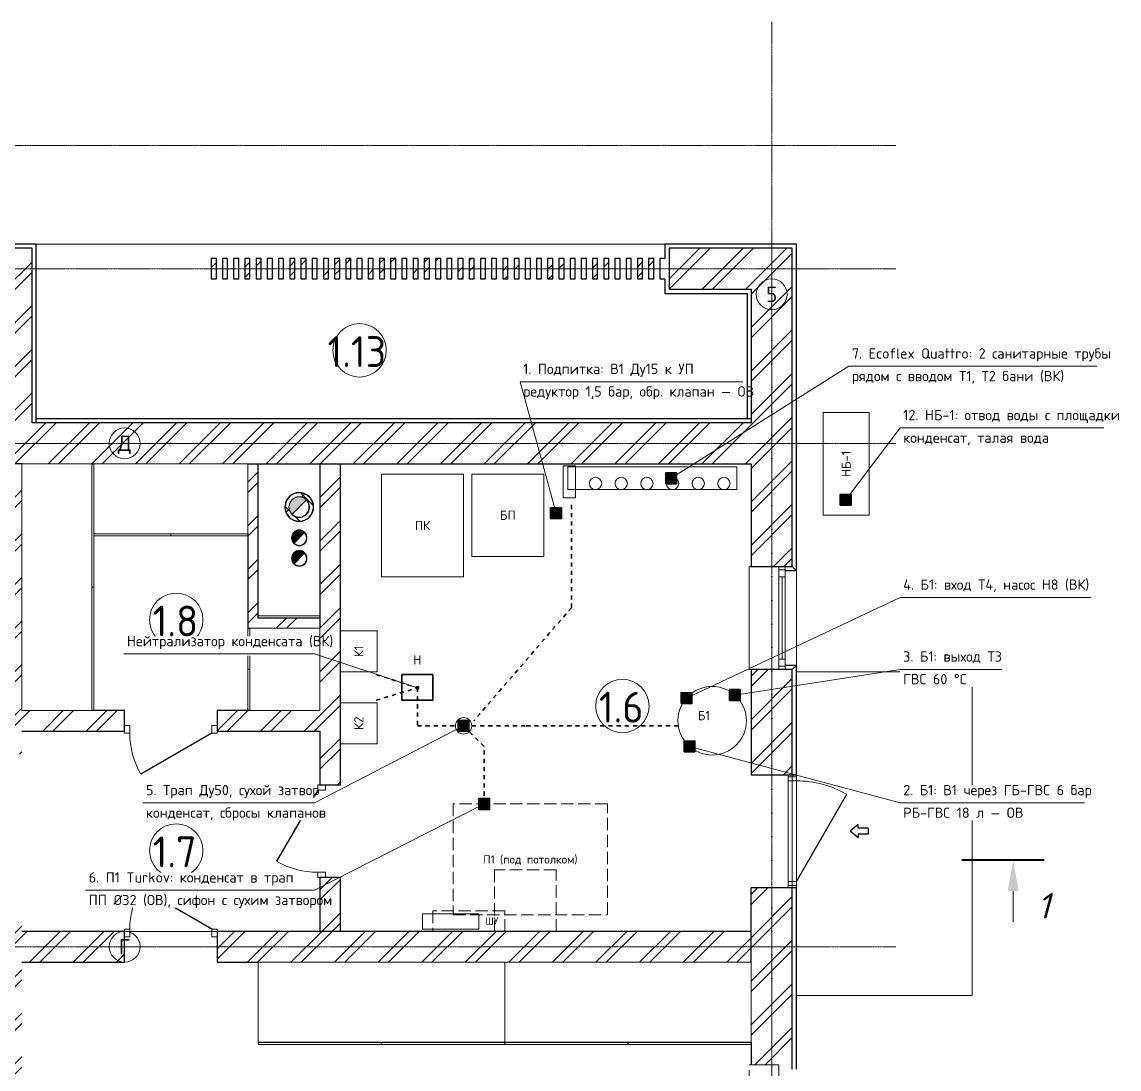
# Model space of a CAD drawing. Header units: millimetres. Extents: x -5016 to 63381, y -6019 to 88916.
# Drawn here: x 52700 to 63381, y 7710 to 17902 of the extents above; entities that cross this region are included whole.
import ezdxf
from ezdxf.enums import TextEntityAlignment as Align

# ---------------------------------------------------------------- set-up
doc = ezdxf.new("R2010")
doc.units = ezdxf.units.MM
for name, pattern in [('ОВ_ПУНКТ', [160, 80, -80]), ('ОВ_ШП', [460, 300, -80, 0, -80]), ('ОВ_ШТРИХ', [330, 240, -90]), ('Осевая 12-2-2', [16, 12, -2, 0, -2]), ('Пунктир 2-1_5', [3.5, 2, -1.5])]:
    doc.linetypes.add(name, pattern=pattern)
for name, color, linetype, lineweight in [('A-AREA-IDEN', 8, 'Continuous', 13), ('A-COLS', 8, 'Continuous', 13), ('A-DETL-GENF', 9, 'Continuous', 13), ('A-DOOR', 8, 'Continuous', 13), ('A-FLOR', 9, 'Continuous', 13), ('A-GLAZ', 8, 'Continuous', 13), ('A-WALL', 8, 'Continuous', 13), ('A-WALL-PATT', 8, 'Continuous', 13), ('G-ANNO-SYMB', 8, 'Continuous', 13), ('I-FURN', 9, 'Continuous', 13), ('S-GRID', 8, 'Continuous', 13), ('АР_подложка', 8, 'Continuous', 13), ('ОВ_выноски', 7, 'Continuous', 18), ('ОВ_марки', 7, 'Continuous', 18), ('ОВ_размеры', 7, 'Continuous', 13), ('ТЗ_ВК', 5, 'Continuous', 35), ('ТЗ_ВК_К', 30, 'Continuous', 35), ('ТЗ_контекст', 8, 'Continuous', 18)]:
    doc.layers.add(name, color=color, linetype=linetype, lineweight=lineweight)
doc.styles.add('GOST', font='isocpeur.ttf', dxfattribs={"width": 0.9})
doc.styles.add('GOST Common', font='GOST_Common.ttf', dxfattribs={"height": 300})
doc.styles.add('ISOCPEUR_I', font='isocpeui.ttf', dxfattribs={"height": 250})
pattern_1 = [(45, (0, 0), (-212.132, 212.132), []), (45, (0, 100), (-212.132, 212.132), [])]

# ---------------------------------------------------------------- blocks, each defined once
blk = doc.blocks.new('INT 19 Дверь межкомнатная одностворчатая - 900 х 2370 _800_ Глухое Л-НАР-1569038-Этаж 1 - Планировка')
at = {"layer": 'A-DOOR', "lineweight": 25}
blk.add_line((400, 170), (-293, 570), dxfattribs=at)
at = {"layer": 'A-DOOR'}
for p, q in [((-400, 170), (-450, 170)), ((-450, 170), (-450, 95)), ((-400, 95), (-400, 170)), ((400, 95), (400, 170)), ((400, 170), (450, 170)), ((450, 170), (450, 95)), ((-450, 95), (-400, 95)), ((450, 95), (400, 95))]:
    blk.add_line(p, q, dxfattribs=at)
blk.add_arc((400, 170), 800, 150, 180, dxfattribs=at)
blk = doc.blocks.new('INT 19 Дверь межкомнатная одностворчатая - 900 х 2370 _800_ Глухое Л-НАР-1569067-Этаж 1 - Планировка')
at = {"layer": 'A-DOOR', "lineweight": 25}
blk.add_line((400, 120), (-293, 520), dxfattribs=at)
at = {"layer": 'A-DOOR'}
for p, q in [((-400, 120), (-450, 120)), ((-450, 120), (-450, 45)), ((-400, 45), (-400, 120)), ((400, 45), (400, 120)), ((400, 120), (450, 120)), ((450, 120), (450, 45)), ((-450, 45), (-400, 45)), ((450, 45), (400, 45))]:
    blk.add_line(p, q, dxfattribs=at)
blk.add_arc((400, 120), 800, 150, 180, dxfattribs=at)
blk = doc.blocks.new('INT 18 Шкаф - INT 18 Шкаф-1611660-Этаж 1 - Планировка')
at = {"layer": 'I-FURN'}
for p, q in [((-400, 350), (400, 350)), ((-400, 350), (-400, -330)), ((400, -330), (400, 350)), ((400, -330), (-400, -330)), ((-398.5, -332), (-0.8, -332)), ((-398.5, -332), (-398.5, -350)), ((-0.8, -350), (-398.5, -350)), ((-0.8, -350), (-0.8, -332)), ((0.8, -332), (398.5, -332)), ((0.8, -332), (0.8, -350)), ((398.5, -350), (0.8, -350)), ((398.5, -350), (398.5, -332))]:
    blk.add_line(p, q, dxfattribs=at)
blk = doc.blocks.new('INT 18 Шкаф - INT 18 Шкаф-1564175-Этаж 1 - Планировка')
at = {"layer": 'I-FURN'}
for p, q in [((-1200, 350), (1200, 350)), ((-1200, 350), (-1200, -430)), ((1200, -430), (1200, 350)), ((1200, -430), (-1200, -430)), ((-1198.5, -432), (-0.8, -432)), ((-1198.5, -432), (-1198.5, -450)), ((-0.8, -450), (-1198.5, -450)), ((-0.8, -450), (-0.8, -432)), ((0.8, -432), (1198.5, -432)), ((0.8, -432), (0.8, -450)), ((1198.5, -450), (0.8, -450)), ((1198.5, -450), (1198.5, -432))]:
    blk.add_line(p, q, dxfattribs=at)
blk = doc.blocks.new('INT 19 Дверь входная одностворчатая с остеклением - 1100 х 2480 ОС-Сверху 2-1581826-Этаж 1 - Планировка')
at = {"layer": 'A-DOOR', "lineweight": 25}
for p, q in [((-30, 940), (-30, 842)), ((-30, 940), (0, 940)), ((0, 940), (30, 940)), ((30, 940), (30, 842)), ((-65, 842), (0, 764)), ((-30, 842), (-65, 842)), ((65, 842), (0, 764)), ((30, 842), (65, 842)), ((490, 240), (-359, 730))]:
    blk.add_line(p, q, dxfattribs=at)
at = {"layer": 'A-DOOR'}
for p, q in [((-550, 240), (-530, 240)), ((-550, 240), (-550, 160)), ((-530, 160), (-530, 240)), ((-530, 240), (-490, 240)), ((-530, 160), (-530, 240)), ((-490, 240), (490, 240)), ((-490, 240), (-490, 160)), ((530, 240), (490, 240)), ((490, 240), (490, 160)), ((530, 240), (550, 240)), ((530, 160), (530, 240)), ((530, 160), (530, 240)), ((550, 240), (550, 160)), ((-550, 160), (-530, 160)), ((-490, 160), (-530, 160)), ((-490, 160), (490, 160)), ((490, 160), (530, 160)), ((530, 160), (550, 160))]:
    blk.add_line(p, q, dxfattribs=at)
blk.add_arc((490, 240), 980, 150, 180, dxfattribs=at)
blk = doc.blocks.new('INT 20 Окно Прямоугольник 1ст - INT 20 Окно Прямоугольник 1ст 1000-3000h-1568821-Этаж 1 - Планировка')
at = {"layer": 'A-GLAZ'}
for p, q in [((460, 240), (-460, 240)), ((-500, 130), (-400, 130)), ((-470, 130), (-500, 130)), ((-470, 70), (-470, 130)), ((-400, 130), (-470, 130)), ((-470, 130), (-470, 70)), ((400, 130), (500, 130)), ((470, 130), (400, 130)), ((500, 130), (470, 130)), ((470, 130), (470, 70)), ((470, 70), (470, 130)), ((-500, 70), (-470, 70)), ((-400, 70), (-500, 70)), ((-470, 70), (-400, 70)), ((500, 70), (400, 70)), ((400, 70), (470, 70)), ((470, 70), (500, 70)), ((-500, -200), (-500, -220)), ((500, -220), (500, -200)), ((-500, -220), (500, -220))]:
    blk.add_line(p, q, dxfattribs=at)
blk = doc.blocks.new('INT 20 Откосы окон снаружи Прямоугольник - INT 20 Откосы окон снаружи Прямоугольник-1566574-Этаж 1 - Планировка')
at = {"layer": 'A-WALL', "lineweight": 25}
for p, q in [((-477, 30), (-477, -80)), ((443, -80), (443, 30))]:
    blk.add_line(p, q, dxfattribs=at)
blk = doc.blocks.new('INT 20 Створка - 05_ Правое поворотно-откидное-1566575-Этаж 1 - Планировка')
at = {"layer": 'A-GLAZ'}
for p, q in [((400, 30), (-400, 30)), ((-400, 30), (-400, -30)), ((400, 30), (-400, 30)), ((-400, 30), (-400, -30)), ((400, -30), (400, 30)), ((400, -30), (400, 30)), ((-400, 0), (400, 0)), ((-400, -30), (400, -30)), ((-400, -30), (400, -30))]:
    blk.add_line(p, q, dxfattribs=at)
blk = doc.blocks.new('INT 18 Шкаф - INT 18 Шкаф-1565127-Этаж 1 - Планировка')
at = {"layer": 'I-FURN'}
for p, q in [((-750, 350), (750, 350)), ((-750, 350), (-750, -330)), ((750, -330), (750, 350)), ((750, -330), (-750, -330)), ((-748.5, -332), (-0.8, -332)), ((-748.5, -332), (-748.5, -350)), ((-0.8, -350), (-748.5, -350)), ((-0.8, -350), (-0.8, -332)), ((0.8, -332), (748.5, -332)), ((0.8, -332), (0.8, -350)), ((748.5, -350), (0.8, -350)), ((748.5, -350), (748.5, -332))]:
    blk.add_line(p, q, dxfattribs=at)
blk = doc.blocks.new('INT 20 Подоконник - Подоконник внутри-1566579-Этаж 1 - Планировка')
at = {"layer": 'A-GLAZ'}
for p, q in [((-950, 0), (-950, -290)), ((850, 0), (-950, 0)), ((850, -290), (850, 0)), ((-900, -290), (800, -290))]:
    blk.add_line(p, q, dxfattribs=at)
blk = doc.blocks.new('INT 19 Дверь межкомнатная одностворчатая - 900 х 2370 _800_ Глухое П-НАР-1569071-Этаж 1 - Планировка')
at = {"layer": 'A-DOOR', "lineweight": 25}
blk.add_line((-400, 120), (293, 520), dxfattribs=at)
at = {"layer": 'A-DOOR'}
for p, q in [((-400, 120), (-450, 120)), ((-450, 120), (-450, 45)), ((-400, 45), (-400, 120)), ((400, 45), (400, 120)), ((400, 120), (450, 120)), ((450, 120), (450, 45)), ((-450, 45), (-400, 45)), ((450, 45), (400, 45))]:
    blk.add_line(p, q, dxfattribs=at)
blk.add_arc((-400, 120), 800, 360, 30, dxfattribs=at)
blk = doc.blocks.new('INT 18 Шкаф - INT 18 Шкаф-1565469-Этаж 1 - Планировка')
at = {"layer": 'I-FURN'}
for p, q in [((-1200, 330), (-1200, -350)), ((-1200, 330), (1200, 330)), ((-1198.5, 350), (-1198.5, 332)), ((-0.8, 332), (-1198.5, 332)), ((-520, 350), (-0.8, 350)), ((-0.8, 332), (-0.8, 350)), ((0.8, 350), (1198.5, 350)), ((0.8, 350), (0.8, 332)), ((1198.5, 332), (0.8, 332)), ((1198.5, 332), (1198.5, 350)), ((1200, -350), (1200, 330)), ((1200, -350), (-1200, -350))]:
    blk.add_line(p, q, dxfattribs=at)
blk = doc.blocks.new('Разрез - Номер сзади-3578-Этаж 1 - Планировка')
at = {"layer": 'G-ANNO-SYMB'}
blk.add_hatch(color=256, dxfattribs=at).paths.add_polyline_path([(2.47, -3), (3, 0), (3.53, -3)])
at = {"layer": 'G-ANNO-SYMB', "lineweight": 40}
blk.add_line((0, 0), (8, 0), dxfattribs=at)
at = {"layer": 'G-ANNO-SYMB'}
blk.add_line((3, -3), (3, -6), dxfattribs=at)
blk = doc.blocks.new('INT Марка помещения - Номер помещения _ Площадь _ Имя-1615504-Этаж 1 - Планировка')
at = {"layer": 'A-AREA-IDEN'}
for start, end in [(360, 180), (180, 360)]:
    blk.add_arc((0, 0), 2.6, start, end, dxfattribs=at)
blk = doc.blocks.new('АР_plan1')
at = {"layer": 'A-COLS'}
h = blk.add_hatch(dxfattribs=at)
h.set_pattern_fill('FP_3', color=256, style=0, pattern_type=2)
h.set_pattern_definition([(45, (0, 0), (-141.4214, 141.4214), []), (135, (0, 0), (-141.4214, -141.4214), [])])
h.paths.add_polyline_path([(17568, 17715), (17607, 17720), (17643, 17737), (17672, 17762), (17694, 17795), (17705, 17833), (17705, 17872), (17693, 17911), (17672, 17943), (17643, 17969), (17607, 17985), (17568, 17991), (17529, 17985), (17494, 17969), (17464, 17943), (17443, 17910), (17432, 17872), (17432, 17833), (17443, 17795), (17464, 17762), (17494, 17737), (17529, 17720)])
h.paths.add_polyline_path([(17568, 17753), (17534, 17759), (17504, 17776), (17482, 17803), (17472, 17827), (17468, 17853), (17472, 17879), (17482, 17903), (17497, 17923), (17518, 17939), (17542, 17949), (17568, 17953), (17594, 17949), (17618, 17939), (17638, 17923), (17655, 17903), (17667, 17870), (17667, 17835), (17655, 17803), (17632, 17776), (17602, 17759)])
at = {"layer": 'A-DETL-GENF'}
for points in [[(17497, 17782), (17639, 17923), (17618, 17939), (17594, 17949), (17568, 17953), (17542, 17949), (17518, 17939), (17497, 17923), (17482, 17903), (17472, 17879), (17468, 17853), (17472, 17827), (17482, 17803)], [(17517, 17501), (17620, 17604), (17605, 17616), (17587, 17623), (17568, 17626), (17549, 17623), (17532, 17616), (17517, 17604), (17505, 17589), (17498, 17572), (17495, 17553), (17498, 17534), (17505, 17516)], [(17517, 17301), (17620, 17404), (17605, 17416), (17587, 17423), (17568, 17426), (17549, 17423), (17532, 17416), (17517, 17404), (17504, 17386), (17498, 17372), (17495, 17353), (17498, 17334), (17505, 17316)]]:
    blk.add_hatch(color=256, dxfattribs=at).paths.add_polyline_path(points)
at = {"layer": 'A-WALL-PATT', "lineweight": 9}
h = blk.add_hatch(dxfattribs=at)
h.set_pattern_fill('FP_1', color=256, style=0, pattern_type=2)
h.set_pattern_definition(pattern_1)
h.paths.add_polyline_path([(14930, 19973), (14968, 19973), (14968, 20373), (14428, 20373), (14428, 19973), (14568, 19973)])
h.paths.add_polyline_path([(11868, 19973), (12008, 19973), (12008, 20373), (11868, 20373), (11868, 20243)])
h = blk.add_hatch(dxfattribs=at)
h.set_pattern_fill('FP_1', color=256, style=0, pattern_type=2)
h.set_pattern_definition(pattern_1)
h.paths.add_polyline_path([(21968, 19973), (22368, 19973), (22368, 20373), (21168, 20373), (21168, 19973)])
h = blk.add_hatch(dxfattribs=at)
h.set_pattern_fill('FP_1', color=256, style=0, pattern_type=2)
h.set_pattern_definition(pattern_1)
h.paths.add_polyline_path([(16711, 20073), (16761, 20073), (16761, 20273), (16711, 20273)])
h = blk.add_hatch(dxfattribs=at)
h.set_pattern_fill('FP_1', color=256, style=0, pattern_type=2)
h.set_pattern_definition(pattern_1)
h.paths.add_polyline_path([(16820, 20073), (16870, 20073), (16870, 20273), (16820, 20273)])
h = blk.add_hatch(dxfattribs=at)
h.set_pattern_fill('FP_1', color=256, style=0, pattern_type=2)
h.set_pattern_definition(pattern_1)
h.paths.add_polyline_path([(17038, 20073), (17088, 20073), (17088, 20273), (17038, 20273)])
h = blk.add_hatch(dxfattribs=at)
h.set_pattern_fill('FP_1', color=256, style=0, pattern_type=2)
h.set_pattern_definition(pattern_1)
h.paths.add_polyline_path([(17148, 20073), (17198, 20073), (17198, 20273), (17148, 20273)])
h = blk.add_hatch(dxfattribs=at)
h.set_pattern_fill('FP_1', color=256, style=0, pattern_type=2)
h.set_pattern_definition(pattern_1)
h.paths.add_polyline_path([(17257, 20073), (17307, 20073), (17307, 20273), (17257, 20273)])
h = blk.add_hatch(dxfattribs=at)
h.set_pattern_fill('FP_1', color=256, style=0, pattern_type=2)
h.set_pattern_definition(pattern_1)
h.paths.add_polyline_path([(17475, 20073), (17525, 20073), (17525, 20273), (17475, 20273)])
h = blk.add_hatch(dxfattribs=at)
h.set_pattern_fill('FP_1', color=256, style=0, pattern_type=2)
h.set_pattern_definition(pattern_1)
h.paths.add_polyline_path([(17584, 20073), (17634, 20073), (17634, 20273), (17584, 20273)])
h = blk.add_hatch(dxfattribs=at)
h.set_pattern_fill('FP_1', color=256, style=0, pattern_type=2)
h.set_pattern_definition(pattern_1)
h.paths.add_polyline_path([(17693, 20073), (17743, 20073), (17743, 20273), (17693, 20273)])
h = blk.add_hatch(dxfattribs=at)
h.set_pattern_fill('FP_1', color=256, style=0, pattern_type=2)
h.set_pattern_definition(pattern_1)
h.paths.add_polyline_path([(17803, 20073), (17853, 20073), (17853, 20273), (17803, 20273)])
h = blk.add_hatch(dxfattribs=at)
h.set_pattern_fill('FP_1', color=256, style=0, pattern_type=2)
h.set_pattern_definition(pattern_1)
h.paths.add_polyline_path([(17912, 20073), (17962, 20073), (17962, 20273), (17912, 20273)])
h = blk.add_hatch(dxfattribs=at)
h.set_pattern_fill('FP_1', color=256, style=0, pattern_type=2)
h.set_pattern_definition(pattern_1)
h.paths.add_polyline_path([(18021, 20073), (18071, 20073), (18071, 20273), (18021, 20273)])
h = blk.add_hatch(dxfattribs=at)
h.set_pattern_fill('FP_1', color=256, style=0, pattern_type=2)
h.set_pattern_definition(pattern_1)
h.paths.add_polyline_path([(18130, 20073), (18180, 20073), (18180, 20273), (18130, 20273)])
h = blk.add_hatch(dxfattribs=at)
h.set_pattern_fill('FP_1', color=256, style=0, pattern_type=2)
h.set_pattern_definition(pattern_1)
h.paths.add_polyline_path([(18239, 20073), (18289, 20073), (18289, 20273), (18239, 20273)])
h = blk.add_hatch(dxfattribs=at)
h.set_pattern_fill('FP_1', color=256, style=0, pattern_type=2)
h.set_pattern_definition(pattern_1)
h.paths.add_polyline_path([(18349, 20073), (18399, 20073), (18399, 20273), (18349, 20273)])
h = blk.add_hatch(dxfattribs=at)
h.set_pattern_fill('FP_1', color=256, style=0, pattern_type=2)
h.set_pattern_definition(pattern_1)
h.paths.add_polyline_path([(18458, 20073), (18508, 20073), (18508, 20273), (18458, 20273)])
h = blk.add_hatch(dxfattribs=at)
h.set_pattern_fill('FP_1', color=256, style=0, pattern_type=2)
h.set_pattern_definition(pattern_1)
h.paths.add_polyline_path([(18567, 20073), (18617, 20073), (18617, 20273), (18567, 20273)])
h = blk.add_hatch(dxfattribs=at)
h.set_pattern_fill('FP_1', color=256, style=0, pattern_type=2)
h.set_pattern_definition(pattern_1)
h.paths.add_polyline_path([(18676, 20073), (18726, 20073), (18726, 20273), (18676, 20273)])
h = blk.add_hatch(dxfattribs=at)
h.set_pattern_fill('FP_1', color=256, style=0, pattern_type=2)
h.set_pattern_definition(pattern_1)
h.paths.add_polyline_path([(18785, 20073), (18835, 20073), (18835, 20273), (18785, 20273)])
h = blk.add_hatch(dxfattribs=at)
h.set_pattern_fill('FP_1', color=256, style=0, pattern_type=2)
h.set_pattern_definition(pattern_1)
h.paths.add_polyline_path([(18895, 20073), (18945, 20073), (18945, 20273), (18895, 20273)])
h = blk.add_hatch(dxfattribs=at)
h.set_pattern_fill('FP_1', color=256, style=0, pattern_type=2)
h.set_pattern_definition(pattern_1)
h.paths.add_polyline_path([(19113, 20073), (19163, 20073), (19163, 20273), (19113, 20273)])
h = blk.add_hatch(dxfattribs=at)
h.set_pattern_fill('FP_1', color=256, style=0, pattern_type=2)
h.set_pattern_definition(pattern_1)
h.paths.add_polyline_path([(19222, 20073), (19272, 20073), (19272, 20273), (19222, 20273)])
h = blk.add_hatch(dxfattribs=at)
h.set_pattern_fill('FP_1', color=256, style=0, pattern_type=2)
h.set_pattern_definition(pattern_1)
h.paths.add_polyline_path([(19331, 20073), (19381, 20073), (19381, 20273), (19331, 20273)])
h = blk.add_hatch(dxfattribs=at)
h.set_pattern_fill('FP_1', color=256, style=0, pattern_type=2)
h.set_pattern_definition(pattern_1)
h.paths.add_polyline_path([(19550, 20073), (19600, 20073), (19600, 20273), (19550, 20273)])
h = blk.add_hatch(dxfattribs=at)
h.set_pattern_fill('FP_1', color=256, style=0, pattern_type=2)
h.set_pattern_definition(pattern_1)
h.paths.add_polyline_path([(19659, 20073), (19709, 20073), (19709, 20273), (19659, 20273)])
h = blk.add_hatch(dxfattribs=at)
h.set_pattern_fill('FP_1', color=256, style=0, pattern_type=2)
h.set_pattern_definition(pattern_1)
h.paths.add_polyline_path([(19768, 20073), (19818, 20073), (19818, 20273), (19768, 20273)])
h = blk.add_hatch(dxfattribs=at)
h.set_pattern_fill('FP_1', color=256, style=0, pattern_type=2)
h.set_pattern_definition(pattern_1)
h.paths.add_polyline_path([(19986, 20073), (20036, 20073), (20036, 20273), (19986, 20273)])
h = blk.add_hatch(dxfattribs=at)
h.set_pattern_fill('FP_1', color=256, style=0, pattern_type=2)
h.set_pattern_definition(pattern_1)
h.paths.add_polyline_path([(20096, 20073), (20146, 20073), (20146, 20273), (20096, 20273)])
h = blk.add_hatch(dxfattribs=at)
h.set_pattern_fill('FP_1', color=256, style=0, pattern_type=2)
h.set_pattern_definition(pattern_1)
h.paths.add_polyline_path([(20205, 20073), (20255, 20073), (20255, 20273), (20205, 20273)])
h = blk.add_hatch(dxfattribs=at)
h.set_pattern_fill('FP_1', color=256, style=0, pattern_type=2)
h.set_pattern_definition(pattern_1)
h.paths.add_polyline_path([(20423, 20073), (20473, 20073), (20473, 20273), (20423, 20273)])
h = blk.add_hatch(dxfattribs=at)
h.set_pattern_fill('FP_1', color=256, style=0, pattern_type=2)
h.set_pattern_definition(pattern_1)
h.paths.add_polyline_path([(20532, 20073), (20582, 20073), (20582, 20273), (20532, 20273)])
h = blk.add_hatch(dxfattribs=at)
h.set_pattern_fill('FP_1', color=256, style=0, pattern_type=2)
h.set_pattern_definition(pattern_1)
h.paths.add_polyline_path([(20641, 20073), (20691, 20073), (20691, 20273), (20641, 20273)])
h = blk.add_hatch(dxfattribs=at)
h.set_pattern_fill('FP_1', color=256, style=0, pattern_type=2)
h.set_pattern_definition(pattern_1)
h.paths.add_polyline_path([(20860, 20073), (20910, 20073), (20910, 20273), (20860, 20273)])
h = blk.add_hatch(dxfattribs=at)
h.set_pattern_fill('FP_1', color=256, style=0, pattern_type=2)
h.set_pattern_definition(pattern_1)
h.paths.add_polyline_path([(20969, 20073), (21019, 20073), (21019, 20273), (20969, 20273)])
h = blk.add_hatch(dxfattribs=at)
h.set_pattern_fill('FP_1', color=256, style=0, pattern_type=2)
h.set_pattern_definition(pattern_1)
h.paths.add_polyline_path([(14568, 18673), (14968, 18673), (14968, 19973), (14568, 19973)])
h = blk.add_hatch(dxfattribs=at)
h.set_pattern_fill('FP_1', color=256, style=0, pattern_type=2)
h.set_pattern_definition(pattern_1)
h.paths.add_polyline_path([(22368, 18673), (22368, 19973), (21968, 19973), (21968, 18673), (22150, 18673)])
h = blk.add_hatch(dxfattribs=at)
h.set_pattern_fill('FP_1', color=256, style=0, pattern_type=2)
h.set_pattern_definition(pattern_1)
h.paths.add_polyline_path([(21968, 18273), (21968, 18673), (14568, 18673), (14568, 18273), (20706, 18273)])
h = blk.add_hatch(dxfattribs=at)
h.set_pattern_fill('FP_1', color=256, style=0, pattern_type=2)
h.set_pattern_definition(pattern_1)
h.paths.add_polyline_path([(21968, 5973), (22368, 5973), (22368, 7013), (22298, 7013), (22298, 8733), (22368, 8733), (22368, 10663), (22298, 10663), (22298, 12383), (22368, 12383), (22368, 14148), (21968, 14148), (21968, 12423), (22238, 12423), (22238, 10623), (21968, 10623), (21968, 8773), (22238, 8773), (22238, 6973), (21968, 6973), (21968, 6100)])
h.paths.add_polyline_path([(22368, 15248), (22368, 16273), (21968, 16273), (21968, 15248)])
h.paths.add_polyline_path([(21968, 17273), (22368, 17273), (22368, 18673), (21968, 18673), (21968, 18173)])
h = blk.add_hatch(dxfattribs=at)
h.set_pattern_fill('FP_1', color=256, style=0, pattern_type=2)
h.set_pattern_definition(pattern_1)
h.paths.add_polyline_path([(14868, 5973), (14868, 7373), (14568, 7373), (14568, 5973)])
h.paths.add_polyline_path([(14868, 8273), (14868, 13948), (14568, 13948), (14568, 8273)])
h.paths.add_polyline_path([(14568, 15448), (14868, 15448), (14868, 18273), (14568, 18273), (14568, 15873)])
h = blk.add_hatch(dxfattribs=at)
h.set_pattern_fill('FP_1', color=256, style=0, pattern_type=2)
h.set_pattern_definition(pattern_1)
h.paths.add_polyline_path([(17168, 16673), (17168, 18273), (17068, 18273), (17068, 16673), (17088, 16673)])
h = blk.add_hatch(dxfattribs=at)
h.set_pattern_fill('FP_1', color=256, style=0, pattern_type=2)
h.set_pattern_definition(pattern_1)
h.paths.add_polyline_path([(17968, 13723), (17968, 14248), (17768, 14248), (17768, 13723), (17818, 13723)])
h.paths.add_polyline_path([(17768, 15148), (17968, 15148), (17968, 18273), (17768, 18273), (17768, 15673)])
h = blk.add_hatch(dxfattribs=at)
h.set_pattern_fill('FP_1', color=256, style=0, pattern_type=2)
h.set_pattern_definition(pattern_1)
h.paths.add_polyline_path([(17168, 16773), (17168, 16673), (17768, 16673), (17768, 16773)])
h = blk.add_hatch(dxfattribs=at)
h.set_pattern_fill('FP_1', color=256, style=0, pattern_type=2)
h.set_pattern_definition(pattern_1)
h.paths.add_polyline_path([(17768, 15673), (17768, 15873), (16768, 15873), (16768, 15673), (17088, 15673)])
h.paths.add_polyline_path([(15868, 15673), (15868, 15873), (14868, 15873), (14868, 15673), (15548, 15673)])
h = blk.add_hatch(dxfattribs=at)
h.set_pattern_fill('FP_1', color=256, style=0, pattern_type=2)
h.set_pattern_definition(pattern_1)
h.paths.add_polyline_path([(21968, 13423), (21968, 13723), (16768, 13723), (16768, 13423), (20706, 13423)])
h.paths.add_polyline_path([(15868, 13423), (15868, 13723), (14868, 13723), (14868, 13423), (14930, 13423)])
at = {"layer": 'A-COLS', "lineweight": 25}
for centre, radius, start, end in [((17568, 17853), 140, 90, 270), ((17568, 17853), 138, 90, 270), ((17568, 17853), 138, 90, 270), ((17568, 17853), 100, 107.977, 113.3546), ((17568, 17853), 100, 107.977, 113.3546), ((17568, 17853), 140, 270, 90), ((17568, 17853), 138, 270, 90), ((17568, 17853), 138, 270, 90), ((17568, 17853), 100, 66.6454, 72.023), ((17568, 17853), 100, 66.6454, 72.023), ((17568, 17853), 100, 167.977, 173.3546), ((17568, 17853), 100, 167.977, 173.3546), ((17568, 17853), 100, 186.6454, 192.023), ((17568, 17853), 100, 186.6454, 192.023), ((17568, 17853), 100, 126.6454, 132.023), ((17568, 17853), 100, 126.6454, 132.023), ((17568, 17853), 100, 270, 44.9617), ((17568, 17853), 100, 270, 44.9617), ((17568, 17853), 98, 270, 44.232), ((17568, 17853), 100, 47.977, 53.3546), ((17568, 17853), 100, 47.977, 53.3546), ((17568, 17853), 100, 224.9617, 270), ((17568, 17853), 100, 224.9617, 270), ((17568, 17853), 98, 224.9617, 270), ((17568, 17553), 75, 90, 270), ((17568, 17553), 75, 270, 90), ((17568, 17553), 73, 154.9712, 160.0288), ((17568, 17553), 73, 199.9712, 205.0288), ((17568, 17553), 73, 109.9712, 115.0288), ((17568, 17553), 73, 270, 45), ((17568, 17553), 73, 64.9712, 70.0288), ((17568, 17353), 75, 90, 270), ((17568, 17553), 73, 225, 270), ((17568, 17353), 73, 109.9712, 115.0288), ((17568, 17353), 75, 270, 90), ((17568, 17353), 73, 64.9712, 70.0288), ((17568, 17353), 73, 154.9712, 160.0288), ((17568, 17353), 73, 199.9712, 205.0288), ((17568, 17353), 73, 270, 45), ((17568, 17353), 73, 225, 270)]:
    blk.add_arc(centre, radius, start, end, dxfattribs=at)
at = {"layer": 'A-DETL-GENF'}
for p, q in [((17497, 17782), (17639, 17923)), ((17517, 17501), (17620, 17604)), ((17517, 17301), (17620, 17404))]:
    blk.add_line(p, q, dxfattribs=at)
for centre, radius in [((17568, 17853), 100), ((17568, 17553), 73), ((17568, 17353), 73)]:
    blk.add_arc(centre, radius, 45, 225, dxfattribs=at)
at = {"layer": 'A-FLOR'}
for p, q in [((21128, 20413), (15008, 20413)), ((24118, 16248), (22408, 16248)), ((24118, 13098), (24118, 16248)), ((15868, 13723), (16768, 13723)), ((22408, 13098), (24118, 13098))]:
    blk.add_line(p, q, dxfattribs=at)
at = {"layer": 'A-WALL', "lineweight": 25}
for p, q in [((15008, 20413), (14388, 20413)), ((15008, 18673), (15008, 20413)), ((21128, 20413), (21128, 20273)), ((22408, 20413), (21128, 20413)), ((22408, 17233), (22408, 20413)), ((14968, 20373), (14428, 20373)), ((14968, 18673), (14968, 20373)), ((22368, 20373), (21168, 20373)), ((21168, 20373), (21168, 19973)), ((22368, 17273), (22368, 20373)), ((16711, 20273), (16711, 20073)), ((16761, 20273), (16711, 20273)), ((16761, 20073), (16761, 20273)), ((16820, 20273), (16820, 20073)), ((16870, 20273), (16820, 20273)), ((16870, 20073), (16870, 20273)), ((16929, 20273), (16929, 20073)), ((16979, 20273), (16929, 20273)), ((16979, 20073), (16979, 20273)), ((17038, 20273), (17038, 20073)), ((17088, 20273), (17038, 20273)), ((17088, 20073), (17088, 20273)), ((17148, 20273), (17148, 20073)), ((17198, 20273), (17148, 20273)), ((17198, 20073), (17198, 20273)), ((17257, 20273), (17257, 20073)), ((17307, 20273), (17257, 20273)), ((17307, 20073), (17307, 20273)), ((17366, 20273), (17366, 20073)), ((17416, 20273), (17366, 20273)), ((17416, 20073), (17416, 20273)), ((17475, 20273), (17475, 20073)), ((17525, 20273), (17475, 20273)), ((17525, 20073), (17525, 20273)), ((17584, 20273), (17584, 20073)), ((17634, 20273), (17584, 20273)), ((17634, 20073), (17634, 20273)), ((17693, 20273), (17693, 20073)), ((17743, 20273), (17693, 20273)), ((17743, 20073), (17743, 20273)), ((17803, 20273), (17803, 20073)), ((17853, 20273), (17803, 20273)), ((17853, 20073), (17853, 20273)), ((17912, 20273), (17912, 20073)), ((17962, 20273), (17912, 20273)), ((17962, 20073), (17962, 20273)), ((18021, 20273), (18021, 20073)), ((18071, 20273), (18021, 20273)), ((18071, 20073), (18071, 20273)), ((18130, 20273), (18130, 20073)), ((18180, 20273), (18130, 20273)), ((18180, 20073), (18180, 20273)), ((18239, 20273), (18239, 20073)), ((18289, 20273), (18239, 20273)), ((18289, 20073), (18289, 20273)), ((18349, 20273), (18349, 20073)), ((18399, 20273), (18349, 20273)), ((18399, 20073), (18399, 20273)), ((18458, 20273), (18458, 20073)), ((18508, 20273), (18458, 20273)), ((18508, 20073), (18508, 20273)), ((18567, 20273), (18567, 20073)), ((18617, 20273), (18567, 20273)), ((18617, 20073), (18617, 20273)), ((18676, 20273), (18676, 20073)), ((18726, 20273), (18676, 20273)), ((18726, 20073), (18726, 20273)), ((18785, 20273), (18785, 20073)), ((18835, 20273), (18785, 20273)), ((18835, 20073), (18835, 20273)), ((18895, 20273), (18895, 20073)), ((18945, 20273), (18895, 20273)), ((18945, 20073), (18945, 20273)), ((19004, 20273), (19004, 20073)), ((19054, 20273), (19004, 20273)), ((19054, 20073), (19054, 20273)), ((19113, 20273), (19113, 20073)), ((19163, 20273), (19113, 20273)), ((19163, 20073), (19163, 20273)), ((19222, 20273), (19222, 20073)), ((19272, 20273), (19222, 20273)), ((19272, 20073), (19272, 20273)), ((19331, 20273), (19331, 20073)), ((19381, 20273), (19331, 20273)), ((19381, 20073), (19381, 20273)), ((19440, 20273), (19440, 20073)), ((19490, 20273), (19440, 20273)), ((19490, 20073), (19490, 20273)), ((19550, 20273), (19550, 20073)), ((19600, 20273), (19550, 20273)), ((19600, 20073), (19600, 20273)), ((19659, 20273), (19659, 20073)), ((19709, 20273), (19659, 20273)), ((19709, 20073), (19709, 20273)), ((19768, 20273), (19768, 20073)), ((19818, 20273), (19768, 20273)), ((19818, 20073), (19818, 20273)), ((19877, 20273), (19877, 20073)), ((19927, 20273), (19877, 20273)), ((19927, 20073), (19927, 20273)), ((19986, 20273), (19986, 20073)), ((20036, 20273), (19986, 20273)), ((20036, 20073), (20036, 20273)), ((20096, 20273), (20096, 20073)), ((20146, 20273), (20096, 20273)), ((20146, 20073), (20146, 20273)), ((20205, 20273), (20205, 20073)), ((20255, 20273), (20205, 20273)), ((20255, 20073), (20255, 20273)), ((20314, 20273), (20314, 20073)), ((20364, 20273), (20314, 20273)), ((20364, 20073), (20364, 20273)), ((20423, 20273), (20423, 20073)), ((20473, 20273), (20423, 20273)), ((20473, 20073), (20473, 20273)), ((20532, 20273), (20532, 20073)), ((20582, 20273), (20532, 20273)), ((20582, 20073), (20582, 20273)), ((20641, 20273), (20641, 20073)), ((20691, 20273), (20641, 20273)), ((20691, 20073), (20691, 20273)), ((20751, 20273), (20751, 20073)), ((20801, 20273), (20751, 20273)), ((20801, 20073), (20801, 20273)), ((20860, 20273), (20860, 20073)), ((20910, 20273), (20860, 20273)), ((20910, 20073), (20910, 20273)), ((20969, 20273), (20969, 20073)), ((21019, 20273), (20969, 20273)), ((21019, 20073), (21019, 20273)), ((21078, 20273), (21078, 20073)), ((21128, 20273), (21078, 20273)), ((16711, 20073), (16761, 20073)), ((16820, 20073), (16870, 20073)), ((16929, 20073), (16979, 20073)), ((17038, 20073), (17088, 20073)), ((17148, 20073), (17198, 20073)), ((17257, 20073), (17307, 20073)), ((17366, 20073), (17416, 20073)), ((17475, 20073), (17525, 20073)), ((17584, 20073), (17634, 20073)), ((17693, 20073), (17743, 20073)), ((17803, 20073), (17853, 20073)), ((17912, 20073), (17962, 20073)), ((18021, 20073), (18071, 20073)), ((18130, 20073), (18180, 20073)), ((18239, 20073), (18289, 20073)), ((18349, 20073), (18399, 20073)), ((18458, 20073), (18508, 20073)), ((18567, 20073), (18617, 20073)), ((18676, 20073), (18726, 20073)), ((18785, 20073), (18835, 20073)), ((18895, 20073), (18945, 20073)), ((19004, 20073), (19054, 20073)), ((19113, 20073), (19163, 20073)), ((19222, 20073), (19272, 20073)), ((19331, 20073), (19381, 20073)), ((19440, 20073), (19490, 20073)), ((19550, 20073), (19600, 20073)), ((19659, 20073), (19709, 20073)), ((19768, 20073), (19818, 20073)), ((19877, 20073), (19927, 20073)), ((19986, 20073), (20036, 20073)), ((20096, 20073), (20146, 20073)), ((20205, 20073), (20255, 20073)), ((20314, 20073), (20364, 20073)), ((20423, 20073), (20473, 20073)), ((20532, 20073), (20582, 20073)), ((20641, 20073), (20691, 20073)), ((20751, 20073), (20801, 20073)), ((20860, 20073), (20910, 20073)), ((20969, 20073), (21019, 20073)), ((21078, 20073), (21128, 20073)), ((21128, 20073), (21128, 19933)), ((21128, 19933), (21928, 19933)), ((21168, 19973), (21968, 19973)), ((21928, 19933), (21928, 18713)), ((21968, 19973), (21968, 18673)), ((21968, 18713), (15008, 18713)), ((21968, 18673), (14968, 18673)), ((14868, 18273), (14568, 18273)), ((15548, 18273), (15568, 18273)), ((17068, 18273), (21968, 18273)), ((17168, 16773), (17168, 18273)), ((17768, 18273), (17768, 16673)), ((17968, 15148), (17968, 18273)), ((21968, 18273), (21968, 17273)), ((17068, 17593), (17068, 16673)), ((21968, 17273), (22368, 17273)), ((22368, 17273), (22408, 17233)), ((17768, 16773), (17168, 16773)), ((17068, 16673), (17088, 16673)), ((21968, 16273), (21968, 15248)), ((22368, 16273), (21968, 16273)), ((22408, 16313), (22368, 16273)), ((22368, 15248), (22368, 16273)), ((22408, 15248), (22408, 16313)), ((15868, 15873), (15548, 15873)), ((15868, 15673), (15868, 15873)), ((17088, 15873), (16768, 15873)), ((16768, 15873), (16768, 15673)), ((14868, 15673), (15868, 15673)), ((16768, 15673), (17768, 15673)), ((17768, 15673), (17768, 15148)), ((21968, 15248), (22408, 15248)), ((17768, 15148), (17968, 15148)), ((17968, 14248), (17768, 14248)), ((17768, 14248), (17768, 13723)), ((17968, 13723), (17968, 14248)), ((22408, 14148), (21968, 14148)), ((21968, 13423), (21968, 14148)), ((22368, 12383), (22368, 14148)), ((22408, 12383), (22408, 14148)), ((15868, 13723), (14868, 13723)), ((15868, 13423), (15868, 13723)), ((21968, 13723), (16768, 13723)), ((16768, 13723), (16768, 13423)), ((14868, 13423), (15868, 13423)), ((16768, 13423), (17168, 13423)), ((21968, 12643), (21968, 12423))]:
    blk.add_line(p, q, dxfattribs=at)
at = {"layer": 'A-WALL'}
for p, q in [((22328, 15248), (22328, 14148)), ((22368, 15248), (22368, 14148)), ((22408, 15248), (22408, 14148))]:
    blk.add_line(p, q, dxfattribs=at)
at = {"layer": 'G-ANNO-SYMB', "linetype": 'Пунктир 2-1_5'}
blk.add_line((24518, 14415), (24819, 14415), dxfattribs=at)
at = {"layer": 'S-GRID', "color": 251, "linetype": 'Осевая 12-2-2', "true_color": 0x646464}
for p, q in [((22168, 22575), (22168, -1346)), ((23376, 21373), (-1176, 21373)), ((23376, 20173), (-1176, 20173)), ((23376, 18473), (-1176, 18473)), ((23376, 13573), (-1176, 13573))]:
    blk.add_line(p, q, dxfattribs=at)
at = {"layer": 'A-AREA-IDEN', "xscale": 99.99999999999993, "yscale": 99.99999999999993, "zscale": 99.99999999999993}
for p in [(18155, 19378), (16370, 16755), (20714, 15916), (16370, 14509)]:
    blk.add_blockref('INT Марка помещения - Номер помещения _ Площадь _ Имя-1615504-Этаж 1 - Планировка', p, dxfattribs=at)
at = {"layer": 'A-DOOR', "lineweight": 25}
for name, p, rotation in [('INT 19 Дверь межкомнатная одностворчатая - 900 х 2370 _800_ Глухое П-НАР-1569071-Этаж 1 - Планировка', (16318, 15773), 180), ('INT 19 Дверь входная одностворчатая с остеклением - 1100 х 2480 ОС-Сверху 2-1581826-Этаж 1 - Планировка', (22168, 14698), 269.9999999999999), ('INT 19 Дверь межкомнатная одностворчатая - 900 х 2370 _800_ Глухое Л-НАР-1569067-Этаж 1 - Планировка', (17868, 14698), 89.9999999999999)]:
    blk.add_blockref(name, p, dxfattribs=dict(at, rotation=rotation))
blk.add_blockref('INT 19 Дверь межкомнатная одностворчатая - 900 х 2370 _800_ Глухое Л-НАР-1569038-Этаж 1 - Планировка', (16318, 13573), dxfattribs=at)
at = {"layer": 'A-GLAZ', "rotation": 269.9999999999999}
for name, p in [('INT 20 Окно Прямоугольник 1ст - INT 20 Окно Прямоугольник 1ст 1000-3000h-1568821-Этаж 1 - Планировка', (22168, 16773)), ('INT 20 Створка - 05_ Правое поворотно-откидное-1566575-Этаж 1 - Планировка', (22268, 16773)), ('INT 20 Подоконник - Подоконник внутри-1566579-Этаж 1 - Планировка', (22238, 11473))]:
    blk.add_blockref(name, p, dxfattribs=at)
at = {"layer": 'A-WALL', "lineweight": 25, "rotation": 269.9999999999999}
blk.add_blockref('INT 20 Откосы окон снаружи Прямоугольник - INT 20 Откосы окон снаружи Прямоугольник-1566574-Этаж 1 - Планировка', (22378, 16756), dxfattribs=at)
at = {"layer": 'G-ANNO-SYMB', "extrusion": (0, 0, -1), "xscale": 99.99999999999993, "yscale": 99.99999999999993, "zscale": 99.99999999999993}
blk.add_blockref('Разрез - Номер сзади-3578-Этаж 1 - Планировка', (-24819, 14415), dxfattribs=at)
at = {"layer": 'I-FURN'}
for name, p, rotation in [('INT 18 Шкаф - INT 18 Шкаф-1565469-Этаж 1 - Планировка', (15218, 17073), 270.0000000000002), ('INT 18 Шкаф - INT 18 Шкаф-1611660-Этаж 1 - Планировка', (17418, 16273), 269.9999999999993)]:
    blk.add_blockref(name, p, dxfattribs=dict(at, rotation=rotation))
for name, p in [('INT 18 Шкаф - INT 18 Шкаф-1565127-Этаж 1 - Планировка', (16318, 17923)), ('INT 18 Шкаф - INT 18 Шкаф-1564175-Этаж 1 - Планировка', (18368, 13073)), ('INT 18 Шкаф - INT 18 Шкаф-1564175-Этаж 1 - Планировка', (20768, 13073))]:
    blk.add_blockref(name, p, dxfattribs=at)
at = {"layer": 'A-AREA-IDEN', "char_height": 300, "attachment_point": 1, "style": 'GOST Common'}
for s, insert, width in [('1.13', (17843, 19516), 761.6), ('1.8', (16141, 16894), 561.18), ('1.6', (20485, 16055), 561.18), ('1.7', (16141, 14647), 561.18)]:
    blk.add_mtext(s, dxfattribs=dict(at, insert=insert, width=width))
at = {"layer": 'G-ANNO-SYMB', "insert": (24752, 14097), "char_height": 250, "width": 160.34, "attachment_point": 1, "style": 'ISOCPEUR_I', "bg_fill": 3, "box_fill_scale": 0, "bg_fill_color": 256, "bg_fill_true_color": 256, "bg_fill_transparency": 256}
blk.add_mtext('\\fISOCPEUR|b0|i1|c204|p34|;1', dxfattribs=at)

msp = doc.modelspace()

# ---------------------------------------------------------------- block references
at = {"layer": 'АР_подложка'}
msp.add_blockref('АР_plan1', (37832, -4673), dxfattribs=at)

# ---------------------------------------------------------------- next in the draw order: hatches: boundary and pattern name
at = {"layer": 'ОВ_выноски'}
h = msp.add_hatch(color=7, dxfattribs=at)
edge = h.paths.add_edge_path()
edge.add_arc((59020, 13460), 17.5, 0, 360)
h = msp.add_hatch(color=7, dxfattribs=at)
edge = h.paths.add_edge_path()
edge.add_arc((60720, 13250), 17.5, 0, 360)
h = msp.add_hatch(color=7, dxfattribs=at)
edge = h.paths.add_edge_path()
edge.add_arc((57900, 13120), 17.5, 0, 360)
h = msp.add_hatch(color=7, dxfattribs=at)
edge = h.paths.add_edge_path()
edge.add_arc((56550, 11420), 17.5, 0, 360)
h = msp.add_hatch(color=7, dxfattribs=at)
edge = h.paths.add_edge_path()
edge.add_arc((59170, 11320), 17.5, 0, 360)
h = msp.add_hatch(color=7, dxfattribs=at)
edge = h.paths.add_edge_path()
edge.add_arc((59640, 11350), 17.5, 0, 360)
h = msp.add_hatch(color=7, dxfattribs=at)
edge = h.paths.add_edge_path()
edge.add_arc((57000, 11050), 17.5, 0, 360)
h = msp.add_hatch(color=7, dxfattribs=at)
edge = h.paths.add_edge_path()
edge.add_arc((59200, 10850), 17.5, 0, 360)
h = msp.add_hatch(color=7, dxfattribs=at)
edge = h.paths.add_edge_path()
edge.add_arc((57200, 10290), 17.5, 0, 360)
at = {"layer": 'ТЗ_ВК'}
for points in [[(58967.5, 13407.5), (59072.5, 13407.5), (59072.5, 13512.5), (58967.5, 13512.5)], [(57847.5, 13067.5), (57952.5, 13067.5), (57952.5, 13172.5), (57847.5, 13172.5)], [(59117.5, 11267.5), (59222.5, 11267.5), (59222.5, 11372.5), (59117.5, 11372.5)], [(59587.5, 11297.5), (59692.5, 11297.5), (59692.5, 11402.5), (59587.5, 11402.5)], [(59147.5, 10797.5), (59252.5, 10797.5), (59252.5, 10902.5), (59147.5, 10902.5)]]:
    msp.add_hatch(color=5, dxfattribs=at).paths.add_polyline_path(points)
at = {"layer": 'ТЗ_ВК_К'}
for points in [[(60667.5, 13197.5), (60772.5, 13197.5), (60772.5, 13302.5), (60667.5, 13302.5)], [(56947.5, 10997.5), (57052.5, 10997.5), (57052.5, 11102.5), (56947.5, 11102.5)], [(57147.5, 10237.5), (57252.5, 10237.5), (57252.5, 10342.5), (57147.5, 10342.5)]]:
    msp.add_hatch(color=30, dxfattribs=at).paths.add_polyline_path(points)

# ---------------------------------------------------------------- next in the draw order: linework, layer by layer
at = {"layer": 'ОВ_выноски'}
for centre in [(59020, 13460), (60720, 13250), (57900, 13120), (56550, 11420), (59170, 11320), (59640, 11350), (57000, 11050), (59200, 10850), (57200, 10290)]:
    msp.add_circle(centre, 17.5, dxfattribs=at)
at = {"layer": 'ОВ_размеры', "linetype": 'ОВ_ШП', "ltscale": 0.5}
for points in [[(60000, 8400), (60000, 15100)], [(53850, 13800), (54900, 13800)], [(53850, 8900), (54900, 8900)]]:
    msp.add_lwpolyline(points, dxfattribs=at)
at = {"layer": 'ОВ_размеры'}
for centre in [(60000, 15250), (53700, 13800), (53700, 8900)]:
    msp.add_circle(centre, 150, dxfattribs=at)
at = {"layer": 'ТЗ_ВК'}
for points in [[(58967.5, 13407.5), (59072.5, 13407.5), (59072.5, 13512.5), (58967.5, 13512.5)], [(57847.5, 13067.5), (57952.5, 13067.5), (57952.5, 13172.5), (57847.5, 13172.5)], [(59117.5, 11267.5), (59222.5, 11267.5), (59222.5, 11372.5), (59117.5, 11372.5)], [(59587.5, 11297.5), (59692.5, 11297.5), (59692.5, 11402.5), (59587.5, 11402.5)], [(59147.5, 10797.5), (59252.5, 10797.5), (59252.5, 10902.5), (59147.5, 10902.5)]]:
    msp.add_lwpolyline(points, close=True, dxfattribs=at)
at = {"layer": 'ТЗ_ВК_К'}
for points in [[(60667.5, 13197.5), (60772.5, 13197.5), (60772.5, 13302.5), (60667.5, 13302.5)], [(56400, 11300), (56700, 11300), (56700, 11550), (56400, 11550)], [(56947.5, 10997.5), (57052.5, 10997.5), (57052.5, 11102.5), (56947.5, 11102.5)], [(57147.5, 10237.5), (57252.5, 10237.5), (57252.5, 10342.5), (57147.5, 10342.5)]]:
    msp.add_lwpolyline(points, close=True, dxfattribs=at)
at = {"layer": 'ТЗ_ВК_К', "linetype": 'ОВ_ПУНКТ', "ltscale": 0.5}
for points in [[(58050, 13200), (58050, 12200), (57100, 11100)], [(56150, 11550), (56550, 11420), (56550, 11050), (56920, 11050)], [(56150, 11300), (56550, 11420), (56550, 11050), (56920, 11050)], [(59090, 11050), (57600, 11050), (57080, 11050)], [(57200, 10290), (57200, 10850), (57050, 11000)]]:
    msp.add_lwpolyline(points, dxfattribs=at)
at = {"layer": 'ТЗ_контекст'}
for points in [[(60500, 13100), (60950, 13100), (60950, 14100), (60500, 14100)], [(55000, 12120), (55600, 12120), (55600, 13600), (55000, 13600)], [(57970, 13270), (58090, 13270), (58090, 13580), (57970, 13580)], [(58016, 13350), (59660, 13350), (59660, 13570), (58016, 13570)], [(56200, 12500), (57000, 12500), (57000, 13500), (56200, 13500)], [(57080, 12700), (57780, 12700), (57780, 13500), (57080, 13500)], [(55800, 11575), (56160, 11575), (56160, 11975), (55800, 11975)], [(55800, 10875), (56160, 10875), (56160, 11275), (55800, 11275)], [(56600, 9070), (57150, 9070), (57150, 9220), (56600, 9220)]]:
    msp.add_lwpolyline(points, close=True, dxfattribs=at)
at = {"layer": 'ТЗ_контекст', "linetype": 'ОВ_ШТРИХ', "ltscale": 0.5}
for points in [[(56900, 9210), (58400, 9210), (58400, 10290), (56900, 10290)], [(57300, 9050), (57900, 9050), (57900, 9650), (57300, 9650)], [(56700, 9050), (57400, 9050), (57400, 9250), (56700, 9250)]]:
    msp.add_lwpolyline(points, close=True, dxfattribs=at)
at = {"layer": 'ТЗ_контекст'}
for centre, radius in [((58285, 13410), 60), ((58535, 13410), 60), ((58785, 13410), 60), ((59035, 13410), 60), ((59285, 13410), 60), ((59535, 13410), 60), ((59420, 11100), 333.5), ((57000, 11050), 80)]:
    msp.add_circle(centre, radius, dxfattribs=at)

# ---------------------------------------------------------------- next in the draw order: texts
at = {"layer": 'ОВ_размеры', "style": 'GOST'}
for s, p in [('5', (60000, 15250)), ('Д', (53700, 13800)), ('Г', (53700, 8900))]:
    msp.add_text(s, height=150, dxfattribs=at).set_placement(p, align=Align.MIDDLE_CENTER)
at = {"layer": 'ТЗ_ВК_К', "style": 'GOST'}
msp.add_text('Н', height=90, dxfattribs=at).set_placement((56550, 11620), align=Align.BOTTOM_CENTER)
at = {"layer": 'ТЗ_контекст', "style": 'GOST'}
for s, p in [('НБ-1', (60725, 13600)), ('К1', (55980, 11775)), ('К2', (55980, 11075))]:
    msp.add_text(s, height=90, rotation=90, dxfattribs=at).set_placement(p, align=Align.MIDDLE_CENTER)
for s, height, p in [('БП', 90, (57430, 13100)), ('ПК', 90, (56600, 13000)), ('Б1', 90, (59340, 11150)), ('П1 (под потолком)', 81, (57650, 9750)), ('ШУ', 70, (57275, 9150))]:
    msp.add_text(s, height=height, dxfattribs=at).set_placement(p, align=Align.MIDDLE_CENTER)

# ---------------------------------------------------------------- next in the draw order: wipeouts: each hides what was drawn before it
for points in [[(60750, 14380), (63166, 14380), (63166, 14720), (60750, 14720)], [(57550, 14230), (59718, 14230), (59718, 14570), (57550, 14570)], [(61250, 13780), (63232, 13780), (63232, 14120), (61250, 14120)], [(61250, 12285), (63108, 12285), (63108, 12470), (61250, 12470)], [(53692, 11735), (55550, 11735), (55550, 11920), (53692, 11920)], [(53878, 10130), (55550, 10130), (55550, 10470), (53878, 10470)], [(61250, 10130), (63046, 10130), (63046, 10470), (61250, 10470)], [(53320, 9280), (55550, 9280), (55550, 9620), (53320, 9620)]]:
    msp.add_wipeout(points)

# ---------------------------------------------------------------- next in the draw order: linework, layer by layer
at = {"layer": 'ОВ_выноски'}
for points in [[(59020, 13460), (60750, 14550)], [(60750, 14550), (63166, 14550)], [(57900, 13120), (57550, 14400)], [(57550, 14400), (59718, 14400)], [(60720, 13250), (61250, 13950)], [(61250, 13950), (63232, 13950)], [(59170, 11320), (61250, 12300)], [(61250, 12300), (63108, 12300)], [(53692, 11750), (55550, 11750)], [(56550, 11420), (55550, 11750)], [(57000, 11050), (55550, 10300)], [(59200, 10850), (61250, 10300)], [(53878, 10300), (55550, 10300)], [(57200, 10290), (55550, 9450)], [(61250, 10300), (63046, 10300)], [(53320, 9450), (55550, 9450)]]:
    msp.add_lwpolyline(points, dxfattribs=at)

# ---------------------------------------------------------------- next in the draw order: texts
at = {"layer": 'ОВ_марки', "style": 'GOST'}
for s, p in [('7. Ecoflex Quattro: 2 санитарные трубы', (60780, 14595)), ('1. Подпитка: В1 Ду15 к УП', (57580, 14445)), ('12. НБ-1: отвод воды с площадки', (61280, 13995)), ('4. Б1: вход Т4, насос Н8 (ВК)', (61280, 12345)), ('Нейтрализатор конденсата (ВК)', (53722, 11795)), ('5. Трап Ду50, сухой затвор', (53908, 10345)), ('2. Б1: В1 через ГБ-ГВС 6 бар', (61280, 10345)), ('6. П1 Turkov: конденсат в трап', (53350, 9495))]:
    msp.add_text(s, height=100, dxfattribs=at).set_placement(p, align=Align.BOTTOM_LEFT)
for s, p in [('рядом с вводом Т1, Т2 бани (ВК)', (60780, 14505)), ('редуктор 1,5 бар, обр. клапан — ОВ', (57580, 14355)), ('конденсат, талая вода', (61280, 13905)), ('конденсат, сбросы клапанов', (53908, 10255)), ('РБ-ГВС 18 л — ОВ', (61280, 10255)), ('ПП Ø32 (ОВ), сифон с сухим затвором', (53350, 9405))]:
    msp.add_text(s, height=100, dxfattribs=at).set_placement(p, align=Align.TOP_LEFT)

# ---------------------------------------------------------------- next in the draw order: wipeouts: each hides what was drawn before it
msp.add_wipeout([(61250, 11430), (62240, 11430), (62240, 11770), (61250, 11770)])

# ---------------------------------------------------------------- next in the draw order: linework, layer by layer
at = {"layer": 'ОВ_выноски'}
for points in [[(59640, 11350), (61250, 11600)], [(61250, 11600), (62240, 11600)]]:
    msp.add_lwpolyline(points, dxfattribs=at)

# ---------------------------------------------------------------- next in the draw order: texts
at = {"layer": 'ОВ_марки', "style": 'GOST'}
msp.add_text('3. Б1: выход Т3', height=100, dxfattribs=at).set_placement((61280, 11645), align=Align.BOTTOM_LEFT)
msp.add_text('ГВС 60 °С', height=100, dxfattribs=at).set_placement((61280, 11555), align=Align.TOP_LEFT)

doc.saveas('drawing.dxf')
